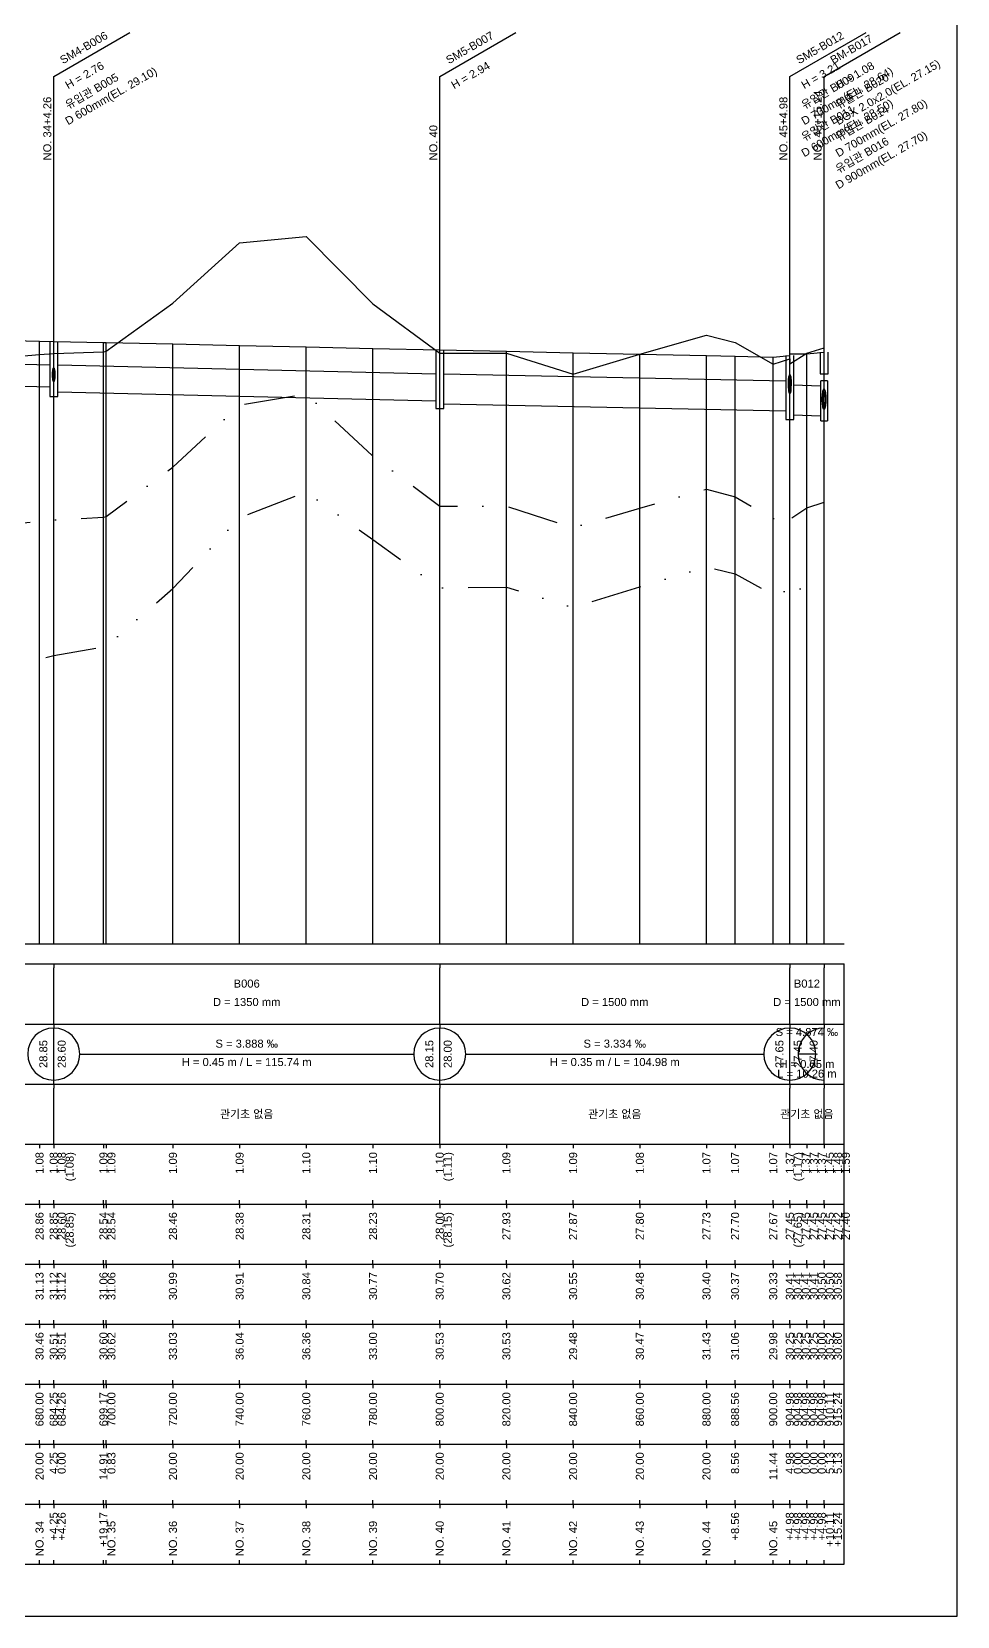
# Model space of a CAD drawing. Header units: millimetres. Extents: x -7351 to 135086, y 1419 to 5643.
# Drawn here: x 28632.1 to 28863.4, y 1419 to 1815 of the extents above; entities that cross this region are included whole.
import ezdxf
from ezdxf.enums import TextEntityAlignment as Align

# ---------------------------------------------------------------- set-up
doc = ezdxf.new("R2010")
doc.units = ezdxf.units.MM
doc.linetypes.add('DASHDOT', pattern=[25.4, 12.7, -6.35, 0, -6.35])
doc.linetypes.add('DIVIDE', pattern=[31.75, 12.7, -6.35, 0, -6.35, 0, -6.35])
for name, color, linetype in [('KZ_종단_계획선', 1, 'Continuous'), ('KZ_종단_관로', 4, 'Continuous'), ('KZ_종단_깃발', 7, 'Continuous'), ('KZ_종단_도각', 7, 'Continuous'), ('KZ_종단_맨홀', 4, 'Continuous'), ('KZ_종단_수직선', 7, 'Continuous'), ('KZ_종단_암거', 1, 'Continuous'), ('KZ_종단_암선1', 56, 'DASHDOT'), ('KZ_종단_암선2', 4, 'DIVIDE'), ('KZ_종단_원형관', 4, 'Continuous'), ('KZ_종단_지반선', 3, 'Continuous'), ('KZ_종단_테이블문자', 7, 'Continuous'), ('KZ_종단_테이블선', 7, 'Continuous')]:
    doc.layers.add(name, color=color, linetype=linetype)
doc.styles.get("Standard").update_dxf_attribs({"font": 'arial.ttf'})

msp = doc.modelspace()

# ---------------------------------------------------------------- linework, layer by layer
at = {"layer": 'KZ_종단_계획선'}
msp.add_lwpolyline([(28617.36, 1738.08), (28634.03, 1737.71), (28637.57, 1737.63), (28637.57, 1737.63), (28650, 1737.36), (28650.69, 1737.34), (28667.36, 1736.98), (28684.03, 1736.61), (28700.69, 1736.25), (28717.36, 1735.88), (28734.03, 1735.52), (28750.69, 1735.15), (28767.36, 1734.79), (28784.03, 1734.42), (28800.69, 1734.05), (28807.83, 1733.9), (28817.36, 1733.69), (28821.51, 1734.1), (28821.51, 1734.1), (28821.51, 1734.1), (28821.51, 1734.1), (28821.51, 1734.53), (28825.78, 1734.53), (28830.06, 1734.95)], dxfattribs=at)
at = {"layer": 'KZ_종단_관로'}
for p, q in [((28585.03, 1732.87), (28636.57, 1731.79)), ((28638.57, 1731.79), (28733.03, 1729.54)), ((28585.03, 1727.37), (28636.57, 1726.29)), ((28735.03, 1729.54), (28820.51, 1727.79)), ((28822.51, 1726.79), (28829.06, 1726.54)), ((28638.57, 1725.04), (28733.03, 1722.79)), ((28735.03, 1722.04), (28820.51, 1720.29)), ((28822.51, 1719.29), (28829.06, 1719.04))]:
    msp.add_line(p, q, dxfattribs=at)
at = {"layer": 'KZ_종단_깃발'}
for p, q in [((28637.57, 1803.83), (28656.63, 1814.83)), ((28734.03, 1803.83), (28753.08, 1814.83)), ((28821.51, 1803.83), (28840.56, 1814.83)), ((28830.06, 1803.83), (28849.11, 1814.83)), ((28637.57, 1587.04), (28637.57, 1803.83)), ((28734.03, 1587.04), (28734.03, 1803.83)), ((28821.51, 1587.04), (28821.51, 1803.83)), ((28830.06, 1587.04), (28830.06, 1803.83))]:
    msp.add_line(p, q, dxfattribs=at)
at = {"layer": 'KZ_종단_도각'}
msp.add_lwpolyline([(28022.36, 1419.04), (28863.36, 1419.04), (28863.36, 2013.04), (28022.36, 2013.04)], close=True, dxfattribs=at)
at = {"layer": 'KZ_종단_맨홀'}
for points in [[(28636.57, 1737.63), (28636.57, 1723.85), (28638.57, 1723.85), (28638.57, 1737.63)], [(28733.03, 1735.52), (28733.03, 1720.81), (28735.03, 1720.81), (28735.03, 1735.52)], [(28829.06, 1734.95), (28829.06, 1729.54), (28831.06, 1729.54), (28831.06, 1734.95)], [(28820.51, 1734.1), (28820.51, 1718.06), (28822.51, 1718.06), (28822.51, 1734.1)]]:
    msp.add_lwpolyline(points, dxfattribs=at)
at = {"layer": 'KZ_종단_수직선'}
for p, q in [((28634.03, 1587.04), (28634.03, 1737.71)), ((28637.57, 1587.04), (28637.57, 1737.63)), ((28637.58, 1587.04), (28637.58, 1737.63)), ((28650, 1587.04), (28650, 1737.36)), ((28650.69, 1587.04), (28650.69, 1737.34)), ((28667.36, 1587.04), (28667.36, 1736.98)), ((28684.03, 1587.04), (28684.03, 1736.61)), ((28700.69, 1587.04), (28700.69, 1736.25)), ((28717.36, 1587.04), (28717.36, 1735.88)), ((28734.03, 1587.04), (28734.03, 1735.52)), ((28750.69, 1587.04), (28750.69, 1735.15)), ((28767.36, 1587.04), (28767.36, 1734.79)), ((28784.03, 1587.04), (28784.03, 1734.42)), ((28821.51, 1587.04), (28821.51, 1734.53)), ((28825.78, 1587.04), (28825.78, 1734.53)), ((28830.06, 1587.04), (28830.06, 1734.95)), ((28800.69, 1587.04), (28800.69, 1734.05)), ((28807.83, 1587.04), (28807.83, 1733.9)), ((28817.36, 1587.04), (28817.36, 1733.69)), ((28821.51, 1587.04), (28821.51, 1734.1)), ((28821.51, 1587.04), (28821.51, 1734.1)), ((28821.51, 1587.04), (28821.51, 1734.1)), ((28821.51, 1587.04), (28821.51, 1734.1))]:
    msp.add_line(p, q, dxfattribs=at)
at = {"layer": 'KZ_종단_암거'}
for p, q in [((28830.89, 1727.79), (28829.22, 1727.79)), ((28829.22, 1717.79), (28829.22, 1727.79)), ((28830.89, 1727.79), (28830.89, 1717.79)), ((28829.22, 1717.79), (28830.89, 1717.79))]:
    msp.add_line(p, q, dxfattribs=at)
at = {"layer": 'KZ_종단_암선1', "flags": 128}
msp.add_lwpolyline([(28067.36, 1695.33), (28067.36, 1695.33), (28067.36, 1695.33), (28084.03, 1695.33), (28100.69, 1695.34), (28117.36, 1696.08), (28134.03, 1696.89), (28150.69, 1697.31), (28167.36, 1697.31), (28184.03, 1699.49), (28200.69, 1693.27), (28217.36, 1691.14), (28225.07, 1690.71), (28225.07, 1690.71), (28225.07, 1690.71), (28225.07, 1690.71), (28225.07, 1690.71), (28234.03, 1690.21), (28250.69, 1689.29), (28267.36, 1688.36), (28284.03, 1687.44), (28300.69, 1684.2), (28317.36, 1683.27), (28334.03, 1682.35), (28350.69, 1682.01), (28367.36, 1682.33), (28384.03, 1680.85), (28400.69, 1682.56), (28404.73, 1682.63), (28404.73, 1682.63), (28417.36, 1682.88), (28434.03, 1687.22), (28450.69, 1676.65), (28467.36, 1680.26), (28472.02, 1680.46), (28484.03, 1680.99), (28492.36, 1681.15), (28500.69, 1680.05), (28517.36, 1680.75), (28534.03, 1682.8), (28550.69, 1679.8), (28567.36, 1680.45), (28584.03, 1680.78), (28600.69, 1681.1), (28617.36, 1690.98), (28634.03, 1692.66), (28637.57, 1693.02), (28637.58, 1693.02), (28650, 1693.69), (28650.69, 1693.83), (28667.36, 1706.19), (28684.03, 1721.69), (28700.69, 1724.49), (28717.36, 1708.9), (28734.03, 1696.48), (28750.69, 1696.42), (28767.36, 1691.07), (28784.03, 1695.98), (28800.69, 1700.69), (28807.83, 1698.78), (28817.36, 1693.35), (28821.51, 1694.67), (28821.51, 1694.67), (28821.51, 1694.67), (28821.51, 1694.67), (28821.51, 1693.16), (28825.78, 1696.03), (28830.06, 1697.4)], dxfattribs=at)
at = {"layer": 'KZ_종단_암선2', "flags": 128}
msp.add_lwpolyline([(28217.36, 1684.32), (28225.07, 1680.05), (28225.07, 1680.05), (28225.07, 1680.05), (28225.07, 1680.05), (28225.07, 1680.05), (28234.03, 1675.09), (28250.69, 1665.86), (28267.36, 1656.63), (28284.03, 1647.4), (28300.69, 1635.86), (28317.36, 1626.63), (28334.03, 1617.4), (28350.69, 1613.55), (28367.36, 1615.88), (28384.03, 1616.41), (28400.69, 1620.11), (28404.73, 1620.68), (28404.73, 1620.68), (28417.36, 1622.45), (28434.03, 1628.79), (28450.69, 1620.22), (28467.36, 1625.84), (28472.02, 1626.6), (28484.03, 1628.58), (28492.36, 1629.75), (28500.69, 1629.64), (28517.36, 1632.35), (28534.03, 1636.4), (28550.69, 1635.41), (28567.36, 1638.07), (28584.03, 1640.4), (28600.69, 1642.74), (28617.36, 1654.61), (28634.03, 1658.3), (28637.57, 1659.09), (28637.58, 1659.09), (28650, 1661.25), (28650.69, 1661.48), (28667.36, 1675.84), (28684.03, 1693.58), (28700.69, 1700.02), (28717.36, 1688.09), (28734.03, 1676), (28750.69, 1676.22), (28767.36, 1671.11), (28784.03, 1676.31), (28800.69, 1681.3), (28807.83, 1679.51), (28817.36, 1674.23), (28821.51, 1675.62), (28821.51, 1675.62), (28821.51, 1675.62), (28821.51, 1675.62), (28821.51, 1673.89), (28825.78, 1677.05), (28830.06, 1678.49)], dxfattribs=at)
at = {"layer": 'KZ_종단_원형관'}
for p, q in [((28637.32, 1730.16), (28637.35, 1730.41)), ((28637.35, 1730.41), (28637.39, 1730.63)), ((28637.39, 1730.63), (28637.43, 1730.8)), ((28637.43, 1730.8), (28637.47, 1730.93)), ((28637.47, 1730.93), (28637.52, 1731.01)), ((28637.52, 1731.01), (28637.57, 1731.04)), ((28637.57, 1731.04), (28637.62, 1731.01)), ((28637.62, 1731.01), (28637.67, 1730.93)), ((28637.67, 1730.93), (28637.72, 1730.8)), ((28637.72, 1730.8), (28637.76, 1730.63)), ((28637.76, 1730.63), (28637.8, 1730.41)), ((28637.8, 1730.41), (28637.83, 1730.16)), ((28637.28, 1729.29), (28637.29, 1729.59)), ((28637.29, 1728.98), (28637.28, 1729.29)), ((28637.29, 1729.59), (28637.3, 1729.89)), ((28637.3, 1728.69), (28637.29, 1728.98)), ((28637.3, 1729.89), (28637.32, 1730.16)), ((28637.32, 1728.41), (28637.3, 1728.69)), ((28637.35, 1728.16), (28637.32, 1728.41)), ((28637.39, 1727.95), (28637.35, 1728.16)), ((28637.43, 1727.77), (28637.39, 1727.95)), ((28637.47, 1727.64), (28637.43, 1727.77)), ((28637.52, 1727.57), (28637.47, 1727.64)), ((28637.57, 1727.54), (28637.52, 1727.57)), ((28637.62, 1727.57), (28637.57, 1727.54)), ((28637.67, 1727.64), (28637.62, 1727.57)), ((28637.72, 1727.77), (28637.67, 1727.64)), ((28637.76, 1727.95), (28637.72, 1727.77)), ((28637.8, 1728.16), (28637.76, 1727.95)), ((28637.83, 1728.41), (28637.8, 1728.16)), ((28637.83, 1730.16), (28637.85, 1729.89)), ((28637.85, 1728.69), (28637.83, 1728.41)), ((28637.85, 1729.89), (28637.86, 1729.59)), ((28637.86, 1728.98), (28637.85, 1728.69)), ((28637.86, 1729.59), (28637.87, 1729.29)), ((28637.87, 1729.29), (28637.86, 1728.98)), ((28821.17, 1727.63), (28821.19, 1727.98)), ((28821.17, 1727.28), (28821.17, 1727.63)), ((28821.17, 1726.92), (28821.17, 1727.28)), ((28821.19, 1726.58), (28821.17, 1726.92)), ((28821.19, 1727.98), (28821.21, 1728.3)), ((28821.21, 1726.26), (28821.19, 1726.58)), ((28821.21, 1728.3), (28821.25, 1728.59)), ((28821.22, 1726.58), (28821.23, 1726.88)), ((28821.22, 1726.28), (28821.22, 1726.58)), ((28821.23, 1726.88), (28821.26, 1727.15)), ((28821.25, 1728.59), (28821.29, 1728.84)), ((28821.26, 1727.15), (28821.28, 1727.4)), ((28821.28, 1727.4), (28821.32, 1727.62)), ((28821.29, 1728.84), (28821.34, 1729.05)), ((28821.32, 1727.62), (28821.36, 1727.79)), ((28821.34, 1729.05), (28821.39, 1729.2)), ((28821.36, 1727.79), (28821.41, 1727.92)), ((28821.39, 1729.2), (28821.45, 1729.29)), ((28821.41, 1727.92), (28821.46, 1728)), ((28821.45, 1729.29), (28821.51, 1729.32)), ((28821.46, 1728), (28821.51, 1728.03)), ((28821.51, 1729.32), (28821.57, 1729.29)), ((28821.51, 1728.03), (28821.56, 1728)), ((28821.56, 1728), (28821.61, 1727.92)), ((28821.57, 1729.29), (28821.62, 1729.2)), ((28821.61, 1727.92), (28821.65, 1727.79)), ((28821.62, 1729.2), (28821.68, 1729.05)), ((28821.65, 1727.79), (28821.7, 1727.62)), ((28821.68, 1729.05), (28821.73, 1728.84)), ((28821.7, 1727.62), (28821.73, 1727.4)), ((28821.73, 1728.84), (28821.77, 1728.59)), ((28821.73, 1727.4), (28821.76, 1727.15)), ((28821.76, 1727.15), (28821.78, 1726.88)), ((28821.77, 1728.59), (28821.8, 1728.3)), ((28821.78, 1726.88), (28821.8, 1726.58)), ((28821.8, 1728.3), (28821.83, 1727.98)), ((28821.83, 1726.58), (28821.8, 1726.26)), ((28821.8, 1726.58), (28821.8, 1726.28)), ((28821.83, 1727.98), (28821.84, 1727.63)), ((28821.84, 1726.92), (28821.83, 1726.58)), ((28821.84, 1727.63), (28821.85, 1727.28)), ((28821.85, 1727.28), (28821.84, 1726.92)), ((28821.25, 1725.97), (28821.21, 1726.26)), ((28821.22, 1725.97), (28821.22, 1726.28)), ((28821.23, 1725.68), (28821.22, 1725.97)), ((28821.26, 1725.4), (28821.23, 1725.68)), ((28821.29, 1725.72), (28821.25, 1725.97)), ((28821.28, 1725.15), (28821.26, 1725.4)), ((28821.32, 1724.94), (28821.28, 1725.15)), ((28821.34, 1725.51), (28821.29, 1725.72)), ((28821.36, 1724.76), (28821.32, 1724.94)), ((28821.39, 1725.36), (28821.34, 1725.51)), ((28821.41, 1724.63), (28821.36, 1724.76)), ((28821.45, 1725.27), (28821.39, 1725.36)), ((28821.46, 1724.56), (28821.41, 1724.63)), ((28821.51, 1725.24), (28821.45, 1725.27)), ((28821.51, 1724.53), (28821.46, 1724.56)), ((28821.57, 1725.27), (28821.51, 1725.24)), ((28821.56, 1724.56), (28821.51, 1724.53)), ((28821.61, 1724.63), (28821.56, 1724.56)), ((28821.62, 1725.36), (28821.57, 1725.27)), ((28821.65, 1724.76), (28821.61, 1724.63)), ((28821.68, 1725.51), (28821.62, 1725.36)), ((28821.7, 1724.94), (28821.65, 1724.76)), ((28821.73, 1725.72), (28821.68, 1725.51)), ((28821.73, 1725.15), (28821.7, 1724.94)), ((28821.77, 1725.97), (28821.73, 1725.72)), ((28821.76, 1725.4), (28821.73, 1725.15)), ((28821.78, 1725.68), (28821.76, 1725.4)), ((28821.8, 1726.26), (28821.77, 1725.97)), ((28821.8, 1725.97), (28821.78, 1725.68)), ((28821.8, 1726.28), (28821.8, 1725.97)), ((28829.62, 1723.16), (28829.63, 1723.62)), ((28829.63, 1722.71), (28829.62, 1723.16)), ((28829.63, 1723.62), (28829.65, 1724.06)), ((28829.65, 1722.27), (28829.63, 1722.71)), ((28829.65, 1724.06), (28829.68, 1724.48)), ((28829.68, 1724.48), (28829.72, 1724.85)), ((28829.72, 1724.85), (28829.78, 1725.17)), ((28829.72, 1723.43), (28829.74, 1723.78)), ((28829.72, 1723.08), (28829.72, 1723.43)), ((28829.72, 1722.72), (28829.72, 1723.08)), ((28829.74, 1722.38), (28829.72, 1722.72)), ((28829.74, 1723.78), (28829.76, 1724.1)), ((28829.76, 1724.1), (28829.8, 1724.39)), ((28829.78, 1725.17), (28829.84, 1725.44)), ((28829.8, 1724.39), (28829.84, 1724.64)), ((28829.84, 1725.44), (28829.91, 1725.63)), ((28829.84, 1724.64), (28829.89, 1724.85)), ((28829.89, 1724.85), (28829.94, 1725)), ((28829.91, 1725.63), (28829.98, 1725.75)), ((28829.94, 1725), (28830, 1725.09)), ((28829.98, 1725.75), (28830.06, 1725.79)), ((28830, 1725.09), (28830.06, 1725.12)), ((28830.06, 1725.79), (28830.13, 1725.75)), ((28830.06, 1725.12), (28830.12, 1725.09)), ((28830.12, 1725.09), (28830.17, 1725)), ((28830.13, 1725.75), (28830.21, 1725.63)), ((28830.17, 1725), (28830.23, 1724.85)), ((28830.21, 1725.63), (28830.28, 1725.44)), ((28830.23, 1724.85), (28830.28, 1724.64)), ((28830.28, 1725.44), (28830.34, 1725.17)), ((28830.28, 1724.64), (28830.32, 1724.39)), ((28830.32, 1724.39), (28830.35, 1724.1)), ((28830.34, 1725.17), (28830.39, 1724.85)), ((28830.35, 1724.1), (28830.38, 1723.78)), ((28830.38, 1723.78), (28830.39, 1723.43)), ((28830.39, 1722.72), (28830.38, 1722.38)), ((28830.39, 1724.85), (28830.44, 1724.48)), ((28830.39, 1723.43), (28830.4, 1723.08)), ((28830.4, 1723.08), (28830.39, 1722.72)), ((28830.44, 1724.48), (28830.47, 1724.06)), ((28830.47, 1724.06), (28830.49, 1723.62)), ((28830.49, 1722.71), (28830.47, 1722.27)), ((28830.49, 1723.62), (28830.49, 1723.16)), ((28830.49, 1723.16), (28830.49, 1722.71)), ((28829.68, 1721.85), (28829.65, 1722.27)), ((28829.72, 1721.48), (28829.68, 1721.85)), ((28829.78, 1721.15), (28829.72, 1721.48)), ((28829.76, 1722.06), (28829.74, 1722.38)), ((28829.8, 1721.77), (28829.76, 1722.06)), ((28829.84, 1720.89), (28829.78, 1721.15)), ((28829.84, 1721.52), (28829.8, 1721.77)), ((28829.89, 1721.31), (28829.84, 1721.52)), ((28829.91, 1720.7), (28829.84, 1720.89)), ((28829.94, 1721.16), (28829.89, 1721.31)), ((28829.98, 1720.58), (28829.91, 1720.7)), ((28830, 1721.07), (28829.94, 1721.16)), ((28830.06, 1720.54), (28829.98, 1720.58)), ((28830.06, 1721.04), (28830, 1721.07)), ((28830.12, 1721.07), (28830.06, 1721.04)), ((28830.13, 1720.58), (28830.06, 1720.54)), ((28830.17, 1721.16), (28830.12, 1721.07)), ((28830.21, 1720.7), (28830.13, 1720.58)), ((28830.23, 1721.31), (28830.17, 1721.16)), ((28830.28, 1720.89), (28830.21, 1720.7)), ((28830.28, 1721.52), (28830.23, 1721.31)), ((28830.32, 1721.77), (28830.28, 1721.52)), ((28830.34, 1721.15), (28830.28, 1720.89)), ((28830.35, 1722.06), (28830.32, 1721.77)), ((28830.39, 1721.48), (28830.34, 1721.15)), ((28830.38, 1722.38), (28830.35, 1722.06)), ((28830.44, 1721.85), (28830.39, 1721.48)), ((28830.47, 1722.27), (28830.44, 1721.85))]:
    msp.add_line(p, q, dxfattribs=at)
at = {"layer": 'KZ_종단_지반선', "flags": 128}
msp.add_lwpolyline([(28617.36, 1732.96), (28634.03, 1734.32), (28637.57, 1734.6), (28637.58, 1734.6), (28650, 1735.03), (28650.69, 1735.16), (28667.36, 1747.19), (28684.03, 1762.25), (28700.69, 1763.83), (28717.36, 1747.04), (28734.03, 1734.67), (28750.69, 1734.69), (28767.36, 1729.42), (28784.03, 1734.4), (28800.69, 1739.19), (28807.83, 1737.32), (28817.36, 1731.93), (28821.51, 1733.27), (28821.51, 1733.27), (28821.51, 1733.27), (28821.51, 1733.27), (28821.51, 1732.04), (28825.78, 1734.65), (28830.06, 1736.03)], dxfattribs=at)
at = {"layer": 'KZ_종단_테이블문자'}
for p, q in [((28637.58, 1582.04), (28637.58, 1581.04)), ((28637.58, 1582.04), (28637.58, 1581.04)), ((28637.58, 1568.04), (28637.58, 1581.04)), ((28637.58, 1568.04), (28637.58, 1581.04)), ((28734.03, 1582.04), (28734.03, 1581.04)), ((28734.03, 1582.04), (28734.03, 1581.04)), ((28734.03, 1568.04), (28734.03, 1581.04)), ((28734.03, 1568.04), (28734.03, 1581.04)), ((28821.51, 1582.04), (28821.51, 1581.04)), ((28821.51, 1582.04), (28821.51, 1581.04)), ((28821.51, 1568.04), (28821.51, 1581.04)), ((28821.51, 1568.04), (28821.51, 1581.04)), ((28830.06, 1582.04), (28830.06, 1581.04)), ((28830.06, 1568.04), (28830.06, 1581.04)), ((28637.58, 1567.04), (28637.58, 1568.04)), ((28637.58, 1567.04), (28637.58, 1568.04)), ((28734.03, 1567.04), (28734.03, 1568.04)), ((28734.03, 1567.04), (28734.03, 1568.04)), ((28821.51, 1567.04), (28821.51, 1568.04)), ((28821.51, 1567.04), (28821.51, 1568.04)), ((28830.06, 1567.04), (28830.06, 1568.04)), ((28637.58, 1567.04), (28637.58, 1566.04)), ((28637.58, 1567.04), (28637.58, 1566.04)), ((28637.58, 1553.04), (28637.58, 1566.04)), ((28637.58, 1553.04), (28637.58, 1566.04)), ((28734.03, 1567.04), (28734.03, 1566.04)), ((28734.03, 1567.04), (28734.03, 1566.04)), ((28734.03, 1553.04), (28734.03, 1566.04)), ((28734.03, 1553.04), (28734.03, 1566.04)), ((28821.51, 1567.04), (28821.51, 1566.04)), ((28821.51, 1567.04), (28821.51, 1566.04)), ((28821.51, 1553.04), (28821.51, 1566.04)), ((28821.51, 1553.04), (28821.51, 1566.04)), ((28830.06, 1567.04), (28830.06, 1566.04)), ((28830.06, 1553.04), (28830.06, 1566.04)), ((28643.99, 1559.54), (28727.61, 1559.54)), ((28740.44, 1559.54), (28815.09, 1559.54)), ((28827.93, 1559.54), (28823.64, 1559.54)), ((28637.58, 1552.04), (28637.58, 1553.04)), ((28637.58, 1552.04), (28637.58, 1553.04)), ((28734.03, 1552.04), (28734.03, 1553.04)), ((28734.03, 1552.04), (28734.03, 1553.04)), ((28821.51, 1552.04), (28821.51, 1553.04)), ((28821.51, 1552.04), (28821.51, 1553.04)), ((28830.06, 1552.04), (28830.06, 1553.04)), ((28637.58, 1552.04), (28637.58, 1551.04)), ((28637.58, 1552.04), (28637.58, 1551.04)), ((28637.58, 1538.04), (28637.58, 1551.04)), ((28637.58, 1538.04), (28637.58, 1551.04)), ((28734.03, 1552.04), (28734.03, 1551.04)), ((28734.03, 1552.04), (28734.03, 1551.04)), ((28734.03, 1538.04), (28734.03, 1551.04)), ((28734.03, 1538.04), (28734.03, 1551.04)), ((28821.51, 1552.04), (28821.51, 1551.04)), ((28821.51, 1552.04), (28821.51, 1551.04)), ((28821.51, 1538.04), (28821.51, 1551.04)), ((28821.51, 1538.04), (28821.51, 1551.04)), ((28830.06, 1552.04), (28830.06, 1551.04)), ((28830.06, 1538.04), (28830.06, 1551.04)), ((28637.58, 1537.04), (28637.58, 1538.04)), ((28637.58, 1537.04), (28637.58, 1538.04)), ((28734.03, 1537.04), (28734.03, 1538.04)), ((28734.03, 1537.04), (28734.03, 1538.04)), ((28821.51, 1537.04), (28821.51, 1538.04)), ((28821.51, 1537.04), (28821.51, 1538.04)), ((28830.06, 1537.04), (28830.06, 1538.04))]:
    msp.add_line(p, q, dxfattribs=at)
for centre, start, end in [((28637.58, 1559.54), 90, 270), ((28637.58, 1559.54), 270, 90), ((28734.03, 1559.54), 90, 270), ((28734.03, 1559.54), 270, 90), ((28821.51, 1559.54), 90, 270), ((28821.51, 1559.54), 270, 90), ((28830.06, 1559.54), 90, 270)]:
    msp.add_arc(centre, 6.5, start, end, dxfattribs=at)
at = {"layer": 'KZ_종단_테이블선'}
for p, q in [((28047.36, 1587.04), (28835.06, 1587.04)), ((28047.36, 1582.04), (28835.06, 1582.04)), ((28835.06, 1567.04), (28835.06, 1582.04)), ((28047.36, 1567.04), (28835.06, 1567.04)), ((28835.06, 1552.04), (28835.06, 1567.04)), ((28047.36, 1552.04), (28835.06, 1552.04)), ((28835.06, 1537.04), (28835.06, 1552.04)), ((28047.36, 1537.04), (28835.06, 1537.04)), ((28634.03, 1537.04), (28634.03, 1536.04)), ((28637.57, 1537.04), (28637.57, 1536.04)), ((28637.57, 1537.04), (28637.57, 1536.04)), ((28650, 1537.04), (28650, 1536.04)), ((28650.69, 1537.04), (28650.69, 1536.04)), ((28667.36, 1537.04), (28667.36, 1536.04)), ((28684.03, 1537.04), (28684.03, 1536.04)), ((28700.69, 1537.04), (28700.69, 1536.04)), ((28717.36, 1537.04), (28717.36, 1536.04)), ((28734.03, 1537.04), (28734.03, 1536.04)), ((28750.69, 1537.04), (28750.69, 1536.04)), ((28767.36, 1537.04), (28767.36, 1536.04)), ((28784.03, 1537.04), (28784.03, 1536.04)), ((28800.69, 1537.04), (28800.69, 1536.04)), ((28807.83, 1537.04), (28807.83, 1536.04)), ((28817.36, 1537.04), (28817.36, 1536.04)), ((28821.51, 1537.04), (28821.51, 1536.04)), ((28821.51, 1537.04), (28821.51, 1536.04)), ((28821.51, 1537.04), (28821.51, 1536.04)), ((28821.51, 1537.04), (28821.51, 1536.04)), ((28821.51, 1537.04), (28821.51, 1536.04)), ((28825.78, 1537.04), (28825.78, 1536.04)), ((28830.06, 1537.04), (28830.06, 1536.04)), ((28835.06, 1522.04), (28835.06, 1537.04)), ((28047.36, 1522.04), (28835.06, 1522.04)), ((28634.03, 1522.04), (28634.03, 1523.04)), ((28634.03, 1522.04), (28634.03, 1521.04)), ((28637.57, 1522.04), (28637.57, 1523.04)), ((28637.57, 1522.04), (28637.57, 1523.04)), ((28637.57, 1522.04), (28637.57, 1521.04)), ((28637.57, 1522.04), (28637.57, 1521.04)), ((28650, 1522.04), (28650, 1523.04)), ((28650, 1522.04), (28650, 1521.04)), ((28650.69, 1522.04), (28650.69, 1523.04)), ((28650.69, 1522.04), (28650.69, 1521.04)), ((28667.36, 1522.04), (28667.36, 1523.04)), ((28667.36, 1522.04), (28667.36, 1521.04)), ((28684.03, 1522.04), (28684.03, 1523.04)), ((28684.03, 1522.04), (28684.03, 1521.04)), ((28700.69, 1522.04), (28700.69, 1523.04)), ((28700.69, 1522.04), (28700.69, 1521.04)), ((28717.36, 1522.04), (28717.36, 1523.04)), ((28717.36, 1522.04), (28717.36, 1521.04)), ((28734.03, 1522.04), (28734.03, 1523.04)), ((28734.03, 1522.04), (28734.03, 1521.04)), ((28750.69, 1522.04), (28750.69, 1523.04)), ((28750.69, 1522.04), (28750.69, 1521.04)), ((28767.36, 1522.04), (28767.36, 1523.04)), ((28767.36, 1522.04), (28767.36, 1521.04)), ((28784.03, 1522.04), (28784.03, 1523.04)), ((28784.03, 1522.04), (28784.03, 1521.04)), ((28800.69, 1522.04), (28800.69, 1523.04)), ((28800.69, 1522.04), (28800.69, 1521.04)), ((28807.83, 1522.04), (28807.83, 1523.04)), ((28807.83, 1522.04), (28807.83, 1521.04)), ((28817.36, 1522.04), (28817.36, 1523.04)), ((28817.36, 1522.04), (28817.36, 1521.04)), ((28821.51, 1522.04), (28821.51, 1523.04)), ((28821.51, 1522.04), (28821.51, 1523.04)), ((28821.51, 1522.04), (28821.51, 1523.04)), ((28821.51, 1522.04), (28821.51, 1523.04)), ((28821.51, 1522.04), (28821.51, 1523.04)), ((28821.51, 1522.04), (28821.51, 1521.04)), ((28821.51, 1522.04), (28821.51, 1521.04)), ((28821.51, 1522.04), (28821.51, 1521.04)), ((28821.51, 1522.04), (28821.51, 1521.04)), ((28821.51, 1522.04), (28821.51, 1521.04)), ((28825.78, 1522.04), (28825.78, 1523.04)), ((28825.78, 1522.04), (28825.78, 1521.04)), ((28830.06, 1522.04), (28830.06, 1523.04)), ((28830.06, 1522.04), (28830.06, 1521.04)), ((28835.06, 1507.04), (28835.06, 1522.04)), ((28047.36, 1507.04), (28835.06, 1507.04)), ((28634.03, 1507.04), (28634.03, 1508.04)), ((28634.03, 1507.04), (28634.03, 1506.04)), ((28637.57, 1507.04), (28637.57, 1508.04)), ((28637.57, 1507.04), (28637.57, 1508.04)), ((28637.57, 1507.04), (28637.57, 1506.04)), ((28637.58, 1507.04), (28637.58, 1506.04)), ((28650, 1507.04), (28650, 1508.04)), ((28650, 1507.04), (28650, 1506.04)), ((28650.69, 1507.04), (28650.69, 1508.04)), ((28650.69, 1507.04), (28650.69, 1506.04)), ((28667.36, 1507.04), (28667.36, 1508.04)), ((28667.36, 1507.04), (28667.36, 1506.04)), ((28684.03, 1507.04), (28684.03, 1508.04)), ((28684.03, 1507.04), (28684.03, 1506.04)), ((28700.69, 1507.04), (28700.69, 1508.04)), ((28700.69, 1507.04), (28700.69, 1506.04)), ((28717.36, 1507.04), (28717.36, 1508.04)), ((28717.36, 1507.04), (28717.36, 1506.04)), ((28734.03, 1507.04), (28734.03, 1508.04)), ((28734.03, 1507.04), (28734.03, 1506.04)), ((28750.69, 1507.04), (28750.69, 1508.04)), ((28750.69, 1507.04), (28750.69, 1506.04)), ((28767.36, 1507.04), (28767.36, 1508.04)), ((28767.36, 1507.04), (28767.36, 1506.04)), ((28784.03, 1507.04), (28784.03, 1508.04)), ((28784.03, 1507.04), (28784.03, 1506.04)), ((28800.69, 1507.04), (28800.69, 1508.04)), ((28800.69, 1507.04), (28800.69, 1506.04)), ((28807.83, 1507.04), (28807.83, 1508.04)), ((28807.83, 1507.04), (28807.83, 1506.04)), ((28817.36, 1507.04), (28817.36, 1508.04)), ((28817.36, 1507.04), (28817.36, 1506.04)), ((28821.51, 1507.04), (28821.51, 1508.04)), ((28821.51, 1507.04), (28821.51, 1508.04)), ((28821.51, 1507.04), (28821.51, 1508.04)), ((28821.51, 1507.04), (28821.51, 1508.04)), ((28821.51, 1507.04), (28821.51, 1508.04)), ((28821.51, 1507.04), (28821.51, 1506.04)), ((28821.51, 1507.04), (28821.51, 1506.04)), ((28821.51, 1507.04), (28821.51, 1506.04)), ((28821.51, 1507.04), (28821.51, 1506.04)), ((28821.51, 1507.04), (28821.51, 1506.04)), ((28825.78, 1507.04), (28825.78, 1508.04)), ((28825.78, 1507.04), (28825.78, 1506.04)), ((28830.06, 1507.04), (28830.06, 1508.04)), ((28830.06, 1507.04), (28830.06, 1506.04)), ((28835.06, 1492.04), (28835.06, 1507.04)), ((28634.03, 1492.04), (28634.03, 1493.04)), ((28637.57, 1492.04), (28637.57, 1493.04)), ((28637.58, 1492.04), (28637.58, 1493.04)), ((28650, 1492.04), (28650, 1493.04)), ((28650.69, 1492.04), (28650.69, 1493.04)), ((28667.36, 1492.04), (28667.36, 1493.04)), ((28684.03, 1492.04), (28684.03, 1493.04)), ((28700.69, 1492.04), (28700.69, 1493.04)), ((28717.36, 1492.04), (28717.36, 1493.04)), ((28734.03, 1492.04), (28734.03, 1493.04)), ((28750.69, 1492.04), (28750.69, 1493.04)), ((28767.36, 1492.04), (28767.36, 1493.04)), ((28784.03, 1492.04), (28784.03, 1493.04)), ((28800.69, 1492.04), (28800.69, 1493.04)), ((28807.83, 1492.04), (28807.83, 1493.04)), ((28817.36, 1492.04), (28817.36, 1493.04)), ((28821.51, 1492.04), (28821.51, 1493.04)), ((28821.51, 1492.04), (28821.51, 1493.04)), ((28821.51, 1492.04), (28821.51, 1493.04)), ((28821.51, 1492.04), (28821.51, 1493.04)), ((28821.51, 1492.04), (28821.51, 1493.04)), ((28825.78, 1492.04), (28825.78, 1493.04)), ((28830.06, 1492.04), (28830.06, 1493.04)), ((28047.36, 1492.04), (28835.06, 1492.04)), ((28634.03, 1492.04), (28634.03, 1491.04)), ((28637.57, 1492.04), (28637.57, 1491.04)), ((28637.58, 1492.04), (28637.58, 1491.04)), ((28650, 1492.04), (28650, 1491.04)), ((28650.69, 1492.04), (28650.69, 1491.04)), ((28667.36, 1492.04), (28667.36, 1491.04)), ((28684.03, 1492.04), (28684.03, 1491.04)), ((28700.69, 1492.04), (28700.69, 1491.04)), ((28717.36, 1492.04), (28717.36, 1491.04)), ((28734.03, 1492.04), (28734.03, 1491.04)), ((28750.69, 1492.04), (28750.69, 1491.04)), ((28767.36, 1492.04), (28767.36, 1491.04)), ((28784.03, 1492.04), (28784.03, 1491.04)), ((28800.69, 1492.04), (28800.69, 1491.04)), ((28807.83, 1492.04), (28807.83, 1491.04)), ((28817.36, 1492.04), (28817.36, 1491.04)), ((28821.51, 1492.04), (28821.51, 1491.04)), ((28821.51, 1492.04), (28821.51, 1491.04)), ((28821.51, 1492.04), (28821.51, 1491.04)), ((28821.51, 1492.04), (28821.51, 1491.04)), ((28821.51, 1492.04), (28821.51, 1491.04)), ((28825.78, 1492.04), (28825.78, 1491.04)), ((28830.06, 1492.04), (28830.06, 1491.04)), ((28835.06, 1477.04), (28835.06, 1492.04)), ((28047.36, 1477.04), (28835.06, 1477.04)), ((28634.03, 1477.04), (28634.03, 1478.04)), ((28634.03, 1477.04), (28634.03, 1476.04)), ((28637.57, 1477.04), (28637.57, 1478.04)), ((28637.57, 1477.04), (28637.57, 1476.04)), ((28637.58, 1477.04), (28637.58, 1478.04)), ((28637.58, 1477.04), (28637.58, 1476.04)), ((28650, 1477.04), (28650, 1478.04)), ((28650, 1477.04), (28650, 1476.04)), ((28650.69, 1477.04), (28650.69, 1478.04)), ((28650.69, 1477.04), (28650.69, 1476.04)), ((28667.36, 1477.04), (28667.36, 1478.04)), ((28667.36, 1477.04), (28667.36, 1476.04)), ((28684.03, 1477.04), (28684.03, 1478.04)), ((28684.03, 1477.04), (28684.03, 1476.04)), ((28700.69, 1477.04), (28700.69, 1478.04)), ((28700.69, 1477.04), (28700.69, 1476.04)), ((28717.36, 1477.04), (28717.36, 1478.04)), ((28717.36, 1477.04), (28717.36, 1476.04)), ((28734.03, 1477.04), (28734.03, 1478.04)), ((28734.03, 1477.04), (28734.03, 1476.04)), ((28750.69, 1477.04), (28750.69, 1478.04)), ((28750.69, 1477.04), (28750.69, 1476.04)), ((28767.36, 1477.04), (28767.36, 1478.04)), ((28767.36, 1477.04), (28767.36, 1476.04)), ((28784.03, 1477.04), (28784.03, 1478.04)), ((28784.03, 1477.04), (28784.03, 1476.04)), ((28800.69, 1477.04), (28800.69, 1478.04)), ((28800.69, 1477.04), (28800.69, 1476.04)), ((28807.83, 1477.04), (28807.83, 1478.04)), ((28807.83, 1477.04), (28807.83, 1476.04)), ((28817.36, 1477.04), (28817.36, 1478.04)), ((28817.36, 1477.04), (28817.36, 1476.04)), ((28821.51, 1477.04), (28821.51, 1478.04)), ((28821.51, 1477.04), (28821.51, 1478.04)), ((28821.51, 1477.04), (28821.51, 1478.04)), ((28821.51, 1477.04), (28821.51, 1478.04)), ((28821.51, 1477.04), (28821.51, 1478.04)), ((28821.51, 1477.04), (28821.51, 1476.04)), ((28821.51, 1477.04), (28821.51, 1476.04)), ((28821.51, 1477.04), (28821.51, 1476.04)), ((28821.51, 1477.04), (28821.51, 1476.04)), ((28821.51, 1477.04), (28821.51, 1476.04)), ((28825.78, 1477.04), (28825.78, 1478.04)), ((28825.78, 1477.04), (28825.78, 1476.04)), ((28830.06, 1477.04), (28830.06, 1478.04)), ((28830.06, 1477.04), (28830.06, 1476.04)), ((28835.06, 1462.04), (28835.06, 1477.04)), ((28047.36, 1462.04), (28835.06, 1462.04)), ((28634.03, 1462.04), (28634.03, 1463.04)), ((28634.03, 1462.04), (28634.03, 1461.04)), ((28637.57, 1462.04), (28637.57, 1463.04)), ((28637.57, 1462.04), (28637.57, 1461.04)), ((28637.58, 1462.04), (28637.58, 1463.04)), ((28637.58, 1462.04), (28637.58, 1461.04)), ((28650, 1462.04), (28650, 1463.04)), ((28650, 1462.04), (28650, 1461.04)), ((28650.69, 1462.04), (28650.69, 1463.04)), ((28650.69, 1462.04), (28650.69, 1461.04)), ((28667.36, 1462.04), (28667.36, 1463.04)), ((28667.36, 1462.04), (28667.36, 1461.04)), ((28684.03, 1462.04), (28684.03, 1463.04)), ((28684.03, 1462.04), (28684.03, 1461.04)), ((28700.69, 1462.04), (28700.69, 1463.04)), ((28700.69, 1462.04), (28700.69, 1461.04)), ((28717.36, 1462.04), (28717.36, 1463.04)), ((28717.36, 1462.04), (28717.36, 1461.04)), ((28734.03, 1462.04), (28734.03, 1463.04)), ((28734.03, 1462.04), (28734.03, 1461.04)), ((28750.69, 1462.04), (28750.69, 1463.04)), ((28750.69, 1462.04), (28750.69, 1461.04)), ((28767.36, 1462.04), (28767.36, 1463.04)), ((28767.36, 1462.04), (28767.36, 1461.04)), ((28784.03, 1462.04), (28784.03, 1463.04)), ((28784.03, 1462.04), (28784.03, 1461.04)), ((28800.69, 1462.04), (28800.69, 1463.04)), ((28800.69, 1462.04), (28800.69, 1461.04)), ((28807.83, 1462.04), (28807.83, 1463.04)), ((28807.83, 1462.04), (28807.83, 1461.04)), ((28817.36, 1462.04), (28817.36, 1463.04)), ((28817.36, 1462.04), (28817.36, 1461.04)), ((28821.51, 1462.04), (28821.51, 1463.04)), ((28821.51, 1462.04), (28821.51, 1463.04)), ((28821.51, 1462.04), (28821.51, 1463.04)), ((28821.51, 1462.04), (28821.51, 1463.04)), ((28821.51, 1462.04), (28821.51, 1463.04)), ((28821.51, 1462.04), (28821.51, 1461.04)), ((28821.51, 1462.04), (28821.51, 1461.04)), ((28821.51, 1462.04), (28821.51, 1461.04)), ((28821.51, 1462.04), (28821.51, 1461.04)), ((28821.51, 1462.04), (28821.51, 1461.04)), ((28825.78, 1462.04), (28825.78, 1463.04)), ((28825.78, 1462.04), (28825.78, 1461.04)), ((28830.06, 1462.04), (28830.06, 1463.04)), ((28830.06, 1462.04), (28830.06, 1461.04)), ((28835.06, 1447.04), (28835.06, 1462.04)), ((28047.36, 1447.04), (28835.06, 1447.04)), ((28634.03, 1447.04), (28634.03, 1448.04)), ((28634.03, 1447.04), (28634.03, 1446.04)), ((28637.57, 1447.04), (28637.57, 1448.04)), ((28637.57, 1447.04), (28637.57, 1446.04)), ((28637.58, 1447.04), (28637.58, 1448.04)), ((28637.58, 1447.04), (28637.58, 1446.04)), ((28650, 1447.04), (28650, 1448.04)), ((28650, 1447.04), (28650, 1446.04)), ((28650.69, 1447.04), (28650.69, 1448.04)), ((28650.69, 1447.04), (28650.69, 1446.04)), ((28667.36, 1447.04), (28667.36, 1448.04)), ((28667.36, 1447.04), (28667.36, 1446.04)), ((28684.03, 1447.04), (28684.03, 1448.04)), ((28684.03, 1447.04), (28684.03, 1446.04)), ((28700.69, 1447.04), (28700.69, 1448.04)), ((28700.69, 1447.04), (28700.69, 1446.04)), ((28717.36, 1447.04), (28717.36, 1448.04)), ((28717.36, 1447.04), (28717.36, 1446.04)), ((28734.03, 1447.04), (28734.03, 1448.04)), ((28734.03, 1447.04), (28734.03, 1446.04)), ((28750.69, 1447.04), (28750.69, 1448.04)), ((28750.69, 1447.04), (28750.69, 1446.04)), ((28767.36, 1447.04), (28767.36, 1448.04)), ((28767.36, 1447.04), (28767.36, 1446.04)), ((28784.03, 1447.04), (28784.03, 1448.04)), ((28784.03, 1447.04), (28784.03, 1446.04)), ((28800.69, 1447.04), (28800.69, 1448.04)), ((28800.69, 1447.04), (28800.69, 1446.04)), ((28807.83, 1447.04), (28807.83, 1448.04)), ((28807.83, 1447.04), (28807.83, 1446.04)), ((28817.36, 1447.04), (28817.36, 1448.04)), ((28817.36, 1447.04), (28817.36, 1446.04)), ((28821.51, 1447.04), (28821.51, 1448.04)), ((28821.51, 1447.04), (28821.51, 1448.04)), ((28821.51, 1447.04), (28821.51, 1448.04)), ((28821.51, 1447.04), (28821.51, 1448.04)), ((28821.51, 1447.04), (28821.51, 1448.04)), ((28821.51, 1447.04), (28821.51, 1446.04)), ((28821.51, 1447.04), (28821.51, 1446.04)), ((28821.51, 1447.04), (28821.51, 1446.04)), ((28821.51, 1447.04), (28821.51, 1446.04)), ((28821.51, 1447.04), (28821.51, 1446.04)), ((28825.78, 1447.04), (28825.78, 1448.04)), ((28825.78, 1447.04), (28825.78, 1446.04)), ((28830.06, 1447.04), (28830.06, 1448.04)), ((28830.06, 1447.04), (28830.06, 1446.04)), ((28835.06, 1432.04), (28835.06, 1447.04)), ((28047.36, 1432.04), (28835.06, 1432.04)), ((28634.03, 1432.04), (28634.03, 1433.04)), ((28637.57, 1432.04), (28637.57, 1433.04)), ((28637.58, 1432.04), (28637.58, 1433.04)), ((28650, 1432.04), (28650, 1433.04)), ((28650.69, 1432.04), (28650.69, 1433.04)), ((28667.36, 1432.04), (28667.36, 1433.04)), ((28684.03, 1432.04), (28684.03, 1433.04)), ((28700.69, 1432.04), (28700.69, 1433.04)), ((28717.36, 1432.04), (28717.36, 1433.04)), ((28734.03, 1432.04), (28734.03, 1433.04)), ((28750.69, 1432.04), (28750.69, 1433.04)), ((28767.36, 1432.04), (28767.36, 1433.04)), ((28784.03, 1432.04), (28784.03, 1433.04)), ((28800.69, 1432.04), (28800.69, 1433.04)), ((28807.83, 1432.04), (28807.83, 1433.04)), ((28817.36, 1432.04), (28817.36, 1433.04)), ((28821.51, 1432.04), (28821.51, 1433.04)), ((28821.51, 1432.04), (28821.51, 1433.04)), ((28821.51, 1432.04), (28821.51, 1433.04)), ((28821.51, 1432.04), (28821.51, 1433.04)), ((28821.51, 1432.04), (28821.51, 1433.04)), ((28825.78, 1432.04), (28825.78, 1433.04)), ((28830.06, 1432.04), (28830.06, 1433.04))]:
    msp.add_line(p, q, dxfattribs=at)

# ---------------------------------------------------------------- texts
at = {"layer": 'KZ_종단_깃발'}
for s, rotation, p in [('SM4-B006', 30, (28640.17, 1806.33)), ('SM5-B007', 30, (28736.62, 1806.33)), ('SM5-B012', 30, (28824.11, 1806.33)), ('BM-B017', 30, (28832.65, 1806.33)), ('NO. 34+4.26', 90, (28637.57, 1782.83)), ('NO. 45+4.98', 90, (28821.51, 1782.83)), ('NO. 45+15.24', 90, (28830.06, 1782.83)), ('NO. 40', 90, (28734.03, 1782.83))]:
    msp.add_text(s, height=2, rotation=rotation, dxfattribs=at).set_placement(p, align=Align.BOTTOM_LEFT)
for s, p in [('H = 2.76', (28640.17, 1802.33)), ('D 600mm(EL. 29.10)', (28640.17, 1793.33)), ('H = 2.94', (28736.62, 1802.33)), ('H = 3.21', (28824.11, 1802.33)), ('D 700mm(EL. 28.64)', (28824.11, 1793.33)), ('BOX 2.0x2.0(EL. 27.15)', (28832.65, 1793.33)), ('H = 1.08', (28832.65, 1802.33)), ('유입관 B005', (28640.17, 1797.33)), ('유입관 B009', (28824.11, 1797.33)), ('유출관 B020', (28832.65, 1797.33)), ('D 600mm(EL. 28.50)', (28824.11, 1785.33)), ('D 700mm(EL. 27.80)', (28832.65, 1785.33)), ('유입관 B011', (28824.11, 1789.33)), ('유입관 B014', (28832.65, 1789.33)), ('D 900mm(EL. 27.70)', (28832.65, 1777.33)), ('유입관 B016', (28832.65, 1781.33))]:
    msp.add_text(s, height=2, rotation=30, dxfattribs=at).set_placement(p, align=Align.TOP_LEFT)
at = {"layer": 'KZ_종단_테이블문자'}
for s, p in [('B006', (28685.8, 1575.54)), ('B012', (28825.78, 1575.54)), ('S = 3.888 ‰', (28685.8, 1560.54)), ('S = 3.334 ‰', (28777.77, 1560.54)), ('H = 0.05 m', (28825.78, 1555.44)), ('L = 10.26 m', (28825.78, 1553.04))]:
    msp.add_text(s, height=2, dxfattribs=at).set_placement(p, align=Align.BOTTOM_CENTER)
for s, p in [('D = 1350 mm', (28685.8, 1573.54)), ('D = 1500 mm', (28777.77, 1573.54)), ('D = 1500 mm', (28825.78, 1573.54)), ('S = 4.874 ‰', (28825.78, 1566.04)), ('H = 0.45 m / L = 115.74 m', (28685.8, 1558.54)), ('H = 0.35 m / L = 104.98 m', (28777.77, 1558.54))]:
    msp.add_text(s, height=2, dxfattribs=at).set_placement(p, align=Align.TOP_CENTER)
for s, p in [('28.85', (28636.58, 1559.54)), ('28.15', (28733.03, 1559.54)), ('27.65', (28820.51, 1559.54)), ('27.40', (28829.06, 1559.54))]:
    msp.add_text(s, height=2, rotation=90, dxfattribs=at).set_placement(p, align=Align.BOTTOM_CENTER)
for s, p in [('28.60', (28638.58, 1559.54)), ('28.00', (28735.03, 1559.54)), ('27.45', (28822.51, 1559.54))]:
    msp.add_text(s, height=2, rotation=90, dxfattribs=at).set_placement(p, align=Align.TOP_CENTER)
for p in [(28685.8, 1544.54), (28777.77, 1544.54), (28825.78, 1544.54)]:
    msp.add_text('관기초 없음', height=2, dxfattribs=at).set_placement(p, align=Align.MIDDLE_CENTER)
for s, p in [('1.08', (28634.03, 1535.04)), ('1.08', (28637.57, 1535.04)), ('1.08', (28639.57, 1535.04)), ('(1.08)', (28641.57, 1535.04)), ('1.09', (28650, 1535.04)), ('1.09', (28652, 1535.04)), ('1.09', (28667.36, 1535.04)), ('1.09', (28684.03, 1535.04)), ('1.10', (28700.69, 1535.04)), ('1.10', (28717.36, 1535.04)), ('1.10', (28734.03, 1535.04)), ('(1.11)', (28736.03, 1535.04)), ('1.09', (28750.69, 1535.04)), ('1.09', (28767.36, 1535.04)), ('1.08', (28784.03, 1535.04)), ('1.07', (28800.69, 1535.04)), ('1.07', (28807.83, 1535.04)), ('1.07', (28817.36, 1535.04)), ('1.37', (28821.51, 1535.04)), ('(1.17)', (28823.51, 1535.04)), ('1.37', (28825.51, 1535.04)), ('1.37', (28827.51, 1535.04)), ('1.37', (28829.51, 1535.04)), ('1.45', (28831.51, 1535.04)), ('1.48', (28833.51, 1535.04)), ('1.59', (28835.51, 1535.04)), ('28.86', (28634.03, 1520.04)), ('28.85', (28637.57, 1520.04)), ('28.60', (28639.57, 1520.04)), ('(28.85)', (28641.57, 1520.04)), ('28.54', (28650, 1520.04)), ('28.54', (28652, 1520.04)), ('28.46', (28667.36, 1520.04)), ('28.38', (28684.03, 1520.04)), ('28.31', (28700.69, 1520.04)), ('28.23', (28717.36, 1520.04)), ('28.00', (28734.03, 1520.04)), ('(28.15)', (28736.03, 1520.04)), ('27.93', (28750.69, 1520.04)), ('27.87', (28767.36, 1520.04)), ('27.80', (28784.03, 1520.04)), ('27.73', (28800.69, 1520.04)), ('27.70', (28807.83, 1520.04)), ('27.67', (28817.36, 1520.04)), ('27.45', (28821.51, 1520.04)), ('(27.65)', (28823.51, 1520.04)), ('27.45', (28825.51, 1520.04)), ('27.45', (28827.51, 1520.04)), ('27.45', (28829.51, 1520.04)), ('27.45', (28831.51, 1520.04)), ('27.42', (28833.51, 1520.04)), ('27.40', (28835.51, 1520.04)), ('31.13', (28634.03, 1505.04)), ('31.12', (28637.57, 1505.04)), ('31.12', (28639.57, 1505.04)), ('31.06', (28650, 1505.04)), ('31.06', (28652, 1505.04)), ('30.99', (28667.36, 1505.04)), ('30.91', (28684.03, 1505.04)), ('30.84', (28700.69, 1505.04)), ('30.77', (28717.36, 1505.04)), ('30.70', (28734.03, 1505.04)), ('30.62', (28750.69, 1505.04)), ('30.55', (28767.36, 1505.04)), ('30.48', (28784.03, 1505.04)), ('30.40', (28800.69, 1505.04)), ('30.37', (28807.83, 1505.04)), ('30.33', (28817.36, 1505.04)), ('30.41', (28821.51, 1505.04)), ('30.41', (28823.51, 1505.04)), ('30.41', (28825.51, 1505.04)), ('30.41', (28827.51, 1505.04)), ('30.50', (28829.51, 1505.04)), ('30.50', (28831.51, 1505.04)), ('30.58', (28833.51, 1505.04)), ('30.46', (28634.03, 1490.04)), ('30.51', (28637.57, 1490.04)), ('30.51', (28639.57, 1490.04)), ('30.60', (28650, 1490.04)), ('30.62', (28652, 1490.04)), ('33.03', (28667.36, 1490.04)), ('36.04', (28684.03, 1490.04)), ('36.36', (28700.69, 1490.04)), ('33.00', (28717.36, 1490.04)), ('30.53', (28734.03, 1490.04)), ('30.53', (28750.69, 1490.04)), ('29.48', (28767.36, 1490.04)), ('30.47', (28784.03, 1490.04)), ('31.43', (28800.69, 1490.04)), ('31.06', (28807.83, 1490.04)), ('29.98', (28817.36, 1490.04)), ('30.25', (28821.51, 1490.04)), ('30.25', (28823.51, 1490.04)), ('30.25', (28825.51, 1490.04)), ('30.25', (28827.51, 1490.04)), ('30.00', (28829.51, 1490.04)), ('30.52', (28831.51, 1490.04)), ('30.80', (28833.51, 1490.04)), ('680.00', (28634.03, 1475.04)), ('684.25', (28637.57, 1475.04)), ('684.26', (28639.57, 1475.04)), ('699.17', (28650, 1475.04)), ('700.00', (28652, 1475.04)), ('720.00', (28667.36, 1475.04)), ('740.00', (28684.03, 1475.04)), ('760.00', (28700.69, 1475.04)), ('780.00', (28717.36, 1475.04)), ('800.00', (28734.03, 1475.04)), ('820.00', (28750.69, 1475.04)), ('840.00', (28767.36, 1475.04)), ('860.00', (28784.03, 1475.04)), ('880.00', (28800.69, 1475.04)), ('888.56', (28807.83, 1475.04)), ('900.00', (28817.36, 1475.04)), ('904.98', (28821.51, 1475.04)), ('904.98', (28823.51, 1475.04)), ('904.98', (28825.51, 1475.04)), ('904.98', (28827.51, 1475.04)), ('904.98', (28829.51, 1475.04)), ('910.11', (28831.51, 1475.04)), ('915.24', (28833.51, 1475.04)), ('20.00', (28634.03, 1460.04)), ('4.25', (28637.57, 1460.04)), ('0.00', (28639.57, 1460.04)), ('14.91', (28650, 1460.04)), ('0.83', (28652, 1460.04)), ('20.00', (28667.36, 1460.04)), ('20.00', (28684.03, 1460.04)), ('20.00', (28700.69, 1460.04)), ('20.00', (28717.36, 1460.04)), ('20.00', (28734.03, 1460.04)), ('20.00', (28750.69, 1460.04)), ('20.00', (28767.36, 1460.04)), ('20.00', (28784.03, 1460.04)), ('20.00', (28800.69, 1460.04)), ('8.56', (28807.83, 1460.04)), ('11.44', (28817.36, 1460.04)), ('4.98', (28821.51, 1460.04)), ('0.00', (28823.51, 1460.04)), ('0.00', (28825.51, 1460.04)), ('0.00', (28827.51, 1460.04)), ('0.00', (28829.51, 1460.04)), ('5.13', (28831.51, 1460.04)), ('5.13', (28833.51, 1460.04)), ('+4.25', (28637.57, 1445.04)), ('+4.26', (28639.57, 1445.04)), ('+19.17', (28650, 1445.04)), ('+8.56', (28807.83, 1445.04)), ('+4.98', (28821.51, 1445.04)), ('+4.98', (28823.51, 1445.04)), ('+4.98', (28825.51, 1445.04)), ('+4.98', (28827.51, 1445.04)), ('+4.98', (28829.51, 1445.04)), ('+10.11', (28831.51, 1445.04)), ('+15.24', (28833.51, 1445.04))]:
    msp.add_text(s, height=2, rotation=90, dxfattribs=at).set_placement(p, align=Align.MIDDLE_RIGHT)
for s, p in [('NO. 34', (28634.03, 1434.04)), ('NO. 35', (28652, 1434.04)), ('NO. 36', (28667.36, 1434.04)), ('NO. 37', (28684.03, 1434.04)), ('NO. 38', (28700.69, 1434.04)), ('NO. 39', (28717.36, 1434.04)), ('NO. 40', (28734.03, 1434.04)), ('NO. 41', (28750.69, 1434.04)), ('NO. 42', (28767.36, 1434.04)), ('NO. 43', (28784.03, 1434.04)), ('NO. 44', (28800.69, 1434.04)), ('NO. 45', (28817.36, 1434.04))]:
    msp.add_text(s, height=2, rotation=90, dxfattribs=at).set_placement(p, align=Align.MIDDLE_LEFT)

doc.saveas('drawing.dxf')
